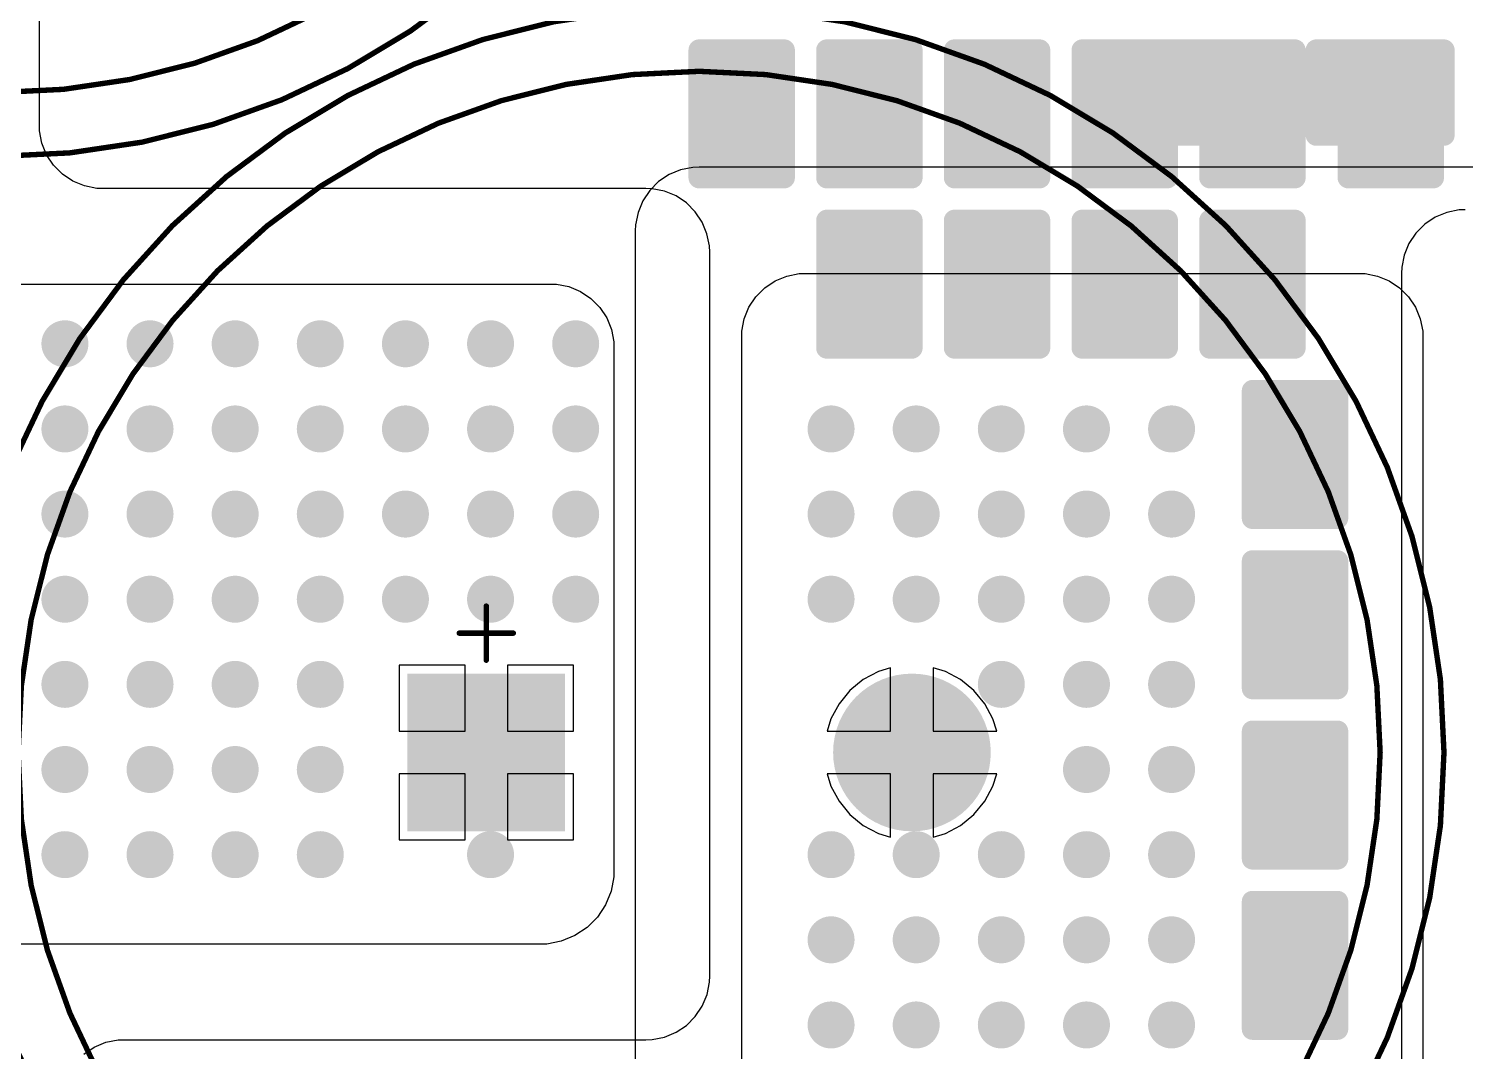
# Model space of a CAD drawing. Header units: millimetres. Extents: x 25 to 183, y 185 to 406.
# Drawn here: x 47.15 to 80.9, y 331.38 to 355.4 of the extents above; entities that cross this region are included whole.
import ezdxf

# ---------------------------------------------------------------- set-up
doc = ezdxf.new("R2010")
doc.units = ezdxf.units.MM
for name, color, linetype in [('BottomLayer', 5, 'Continuous'), ('BottomSolder', 6, 'Continuous'), ('Mechanical13', 56, 'Continuous'), ('MultiLayer', 9, 'Continuous'), ('PadHoleLayer', 156, 'Continuous'), ('TopLayer', 1, 'Continuous'), ('TopOverlay', 2, 'Continuous'), ('TopSolder', 216, 'Continuous'), ('ViaHoleLayer', 16, 'Continuous')]:
    doc.layers.add(name, color=color, linetype=linetype)

# ---------------------------------------------------------------- blocks, each defined once
blk = doc.blocks.new('EL_D35_H45_LS10_1874')
at = {"layer": 'Mechanical13', "const_width": 0.127}
for points in [[(22.5, 0, 1), (-12.5, 0, 1)], [(22.5, 0, 1), (-12.5, 0, 1)], [(21, 0, 1), (-11, 0, 1)]]:
    blk.add_lwpolyline(points, format="xyb", close=True, dxfattribs=at)
at = {"layer": 'TopOverlay', "const_width": 0.127}
blk.add_lwpolyline([(22.5, 0, 1), (-12.5, 0, 1)], format="xyb", close=True, dxfattribs=at)
blk = doc.blocks.new('EL_D35_H45_LS10_1953')
at = {"layer": 'BottomLayer', "const_width": 1.75}
blk.add_lwpolyline([(9.125, 0, 1), (10.875, 0, 1)], format="xyb", close=True, dxfattribs=at)
at = {"layer": 'BottomLayer'}
blk.add_solid([(-1.75, -1.75), (1.75, -1.75), (-1.75, 1.75), (1.75, 1.75)], dxfattribs=at)
at = {"layer": 'BottomSolder', "const_width": 1.852}
blk.add_lwpolyline([(9.074, 0, 1), (10.926, 0, 1)], format="xyb", close=True, dxfattribs=at)
at = {"layer": 'BottomSolder'}
blk.add_solid([(-1.852, -1.852), (1.852, -1.852), (-1.852, 1.852), (1.852, 1.852)], dxfattribs=at)
at = {"layer": 'Mechanical13'}
for points, const_width in [([(22.5, 0, 1), (-12.5, 0, 1)], 0.127), ([(22.5, 0, 1), (-12.5, 0, 1)], 0.127), ([(21, 0, 1), (-11, 0, 1)], 0.127), ([(20.968, 0, 1), (21.032, 0, 1)], 0.0635), ([(22.468, 0, 1), (22.532, 0, 1)], 0.0635), ([(22.468, 0, 1), (22.532, 0, 1)], 0.0635)]:
    blk.add_lwpolyline(points, format="xyb", close=True, dxfattribs=dict(at, const_width=const_width))
at = {"layer": 'MultiLayer', "const_width": 1.75}
blk.add_lwpolyline([(9.125, 0, 1), (10.875, 0, 1)], format="xyb", close=True, dxfattribs=at)
at = {"layer": 'MultiLayer'}
blk.add_solid([(-1.75, -1.75), (1.75, -1.75), (-1.75, 1.75), (1.75, 1.75)], dxfattribs=at)
at = {"layer": 'PadHoleLayer', "const_width": 1.1}
for points in [[(-0.55, 0, 1), (0.55, 0, 1)], [(9.45, 0, 1), (10.55, 0, 1)]]:
    blk.add_lwpolyline(points, format="xyb", close=True, dxfattribs=at)
at = {"layer": 'TopLayer', "const_width": 1.75}
blk.add_lwpolyline([(9.125, 0, 1), (10.875, 0, 1)], format="xyb", close=True, dxfattribs=at)
at = {"layer": 'TopLayer'}
blk.add_solid([(-1.75, -1.75), (1.75, -1.75), (-1.75, 1.75), (1.75, 1.75)], dxfattribs=at)
at = {"layer": 'TopOverlay'}
for points, const_width in [([(22.5, 0, 1), (-12.5, 0, 1)], 0.127), ([(-0.032, 3.438, 1), (0.032, 3.438, 1)], 0.0635), ([(-0.667, 2.803, 1), (-0.603, 2.803, 1)], 0.0635), ([(0.603, 2.803, 1), (0.667, 2.803, 1)], 0.0635), ([(-0.032, 2.168, 1), (0.032, 2.168, 1)], 0.0635), ([(22.468, 0, 1), (22.532, 0, 1)], 0.0635)]:
    blk.add_lwpolyline(points, format="xyb", close=True, dxfattribs=dict(at, const_width=const_width))
at = {"layer": 'TopOverlay', "const_width": 0.127}
for points in [[(0, 2.168), (0, 3.438)], [(-0.635, 2.803), (0.635, 2.803)]]:
    blk.add_lwpolyline(points, dxfattribs=at)
at = {"layer": 'TopSolder', "const_width": 1.852}
blk.add_lwpolyline([(9.074, 0, 1), (10.926, 0, 1)], format="xyb", close=True, dxfattribs=at)
at = {"layer": 'TopSolder'}
blk.add_solid([(-1.852, -1.852), (1.852, -1.852), (-1.852, 1.852), (1.852, 1.852)], dxfattribs=at)

msp = doc.modelspace()

# ---------------------------------------------------------------- linework, layer by layer
at = {"layer": 'BottomLayer'}
for p, q in [((47.4, 354.4), (47.4, 381.9)), ((47.4, 353.15), (47.4, 354.4)), ((47.4, 353.002), (47.4, 353.15)), ((47.458, 352.712), (47.4, 353.002)), ((47.571, 352.439), (47.458, 352.712)), ((47.735, 352.194), (47.571, 352.439)), ((47.944, 351.985), (47.735, 352.194)), ((48.189, 351.821), (47.944, 351.985)), ((48.462, 351.708), (48.189, 351.821)), ((48.752, 351.65), (48.462, 351.708)), ((48.9, 351.65), (48.752, 351.65)), ((61.65, 351.65), (48.9, 351.65)), ((48.9, 351.65), (48.9, 351.65)), ((61.797, 351.643), (61.65, 351.65)), ((62.085, 351.585), (61.797, 351.643)), ((62.357, 351.473), (62.085, 351.585)), ((62.602, 351.309), (62.357, 351.473)), ((62.809, 351.102), (62.602, 351.309)), ((62.973, 350.857), (62.809, 351.102)), ((80.465, 351.085), (80.193, 350.973)), ((80.753, 351.143), (80.465, 351.085)), ((80.9, 351.15), (80.753, 351.143)), ((63.085, 350.585), (62.973, 350.857)), ((79.948, 350.81), (79.74, 350.602)), ((80.193, 350.973), (79.948, 350.81)), ((63.143, 350.297), (63.085, 350.585)), ((79.577, 350.357), (79.465, 350.085)), ((79.74, 350.602), (79.577, 350.357)), ((63.15, 350.15), (63.143, 350.297)), ((63.15, 348.65), (63.15, 350.15)), ((63.15, 350.15), (63.15, 350.15)), ((63.15, 350.15), (63.15, 350.15)), ((79.465, 350.085), (79.407, 349.797)), ((79.407, 349.797), (79.4, 349.65)), ((45.4, 349.4), (59.4, 349.4)), ((59.4, 349.4), (59.4, 349.4)), ((59.4, 349.4), (59.4, 349.4)), ((59.4, 349.4), (59.548, 349.4)), ((59.548, 349.4), (59.838, 349.342)), ((59.838, 349.342), (60.111, 349.229)), ((79.4, 349.65), (79.4, 316.4)), ((60.111, 349.229), (60.356, 349.065)), ((60.356, 349.065), (60.565, 348.856)), ((60.565, 348.856), (60.729, 348.611)), ((63.15, 333.15), (63.15, 348.65)), ((60.729, 348.611), (60.842, 348.338)), ((60.842, 348.338), (60.9, 348.048)), ((60.9, 348.048), (60.9, 347.9)), ((60.9, 347.9), (60.9, 335.65)), ((60.9, 335.478), (60.833, 335.14)), ((60.9, 335.65), (60.9, 335.65)), ((60.9, 335.65), (60.9, 335.478)), ((60.833, 335.14), (60.701, 334.821)), ((60.701, 334.821), (60.509, 334.534)), ((60.509, 334.534), (60.266, 334.291)), ((60.266, 334.291), (59.979, 334.099)), ((59.15, 333.9), (45.4, 333.9)), ((59.322, 333.9), (59.15, 333.9)), ((59.66, 333.967), (59.322, 333.9)), ((59.979, 334.099), (59.66, 333.967)), ((63.143, 333.003), (63.15, 333.15)), ((63.086, 332.714), (63.143, 333.003)), ((62.81, 332.198), (62.973, 332.443)), ((62.973, 332.443), (63.086, 332.714)), ((62.602, 331.99), (62.81, 332.198)), ((62.085, 331.714), (62.357, 331.827)), ((62.357, 331.827), (62.602, 331.99)), ((48.444, 331.315), (48.689, 331.479)), ((48.689, 331.479), (48.962, 331.592)), ((48.962, 331.592), (49.252, 331.65)), ((49.252, 331.65), (49.4, 331.65)), ((49.4, 331.65), (61.524, 331.65)), ((61.524, 331.65), (61.525, 331.65)), ((61.525, 331.65), (61.65, 331.65)), ((61.65, 331.65), (61.797, 331.657)), ((61.65, 331.65), (61.65, 331.65)), ((61.797, 331.657), (62.085, 331.714))]:
    msp.add_line(p, q, dxfattribs=at)
at = {"layer": 'BottomLayer', "const_width": 0.45}
for points in [[(47.775, 348, 1), (48.225, 348, 1)], [(49.775, 348, 1), (50.225, 348, 1)], [(51.775, 348, 1), (52.225, 348, 1)], [(53.775, 348, 1), (54.225, 348, 1)], [(55.775, 348, 1), (56.225, 348, 1)], [(57.775, 348, 1), (58.225, 348, 1)], [(59.775, 348, 1), (60.225, 348, 1)], [(47.775, 346, 1), (48.225, 346, 1)], [(49.775, 346, 1), (50.225, 346, 1)], [(51.775, 346, 1), (52.225, 346, 1)], [(53.775, 346, 1), (54.225, 346, 1)], [(55.775, 346, 1), (56.225, 346, 1)], [(57.775, 346, 1), (58.225, 346, 1)], [(59.775, 346, 1), (60.225, 346, 1)], [(65.775, 346, 1), (66.225, 346, 1)], [(67.775, 346, 1), (68.225, 346, 1)], [(69.775, 346, 1), (70.225, 346, 1)], [(71.775, 346, 1), (72.225, 346, 1)], [(73.775, 346, 1), (74.225, 346, 1)], [(47.775, 344, 1), (48.225, 344, 1)], [(49.775, 344, 1), (50.225, 344, 1)], [(51.775, 344, 1), (52.225, 344, 1)], [(53.775, 344, 1), (54.225, 344, 1)], [(55.775, 344, 1), (56.225, 344, 1)], [(57.775, 344, 1), (58.225, 344, 1)], [(59.775, 344, 1), (60.225, 344, 1)], [(65.775, 344, 1), (66.225, 344, 1)], [(67.775, 344, 1), (68.225, 344, 1)], [(69.775, 344, 1), (70.225, 344, 1)], [(71.775, 344, 1), (72.225, 344, 1)], [(73.775, 344, 1), (74.225, 344, 1)], [(47.775, 342, 1), (48.225, 342, 1)], [(49.775, 342, 1), (50.225, 342, 1)], [(51.775, 342, 1), (52.225, 342, 1)], [(53.775, 342, 1), (54.225, 342, 1)], [(55.775, 342, 1), (56.225, 342, 1)], [(57.775, 342, 1), (58.225, 342, 1)], [(59.775, 342, 1), (60.225, 342, 1)], [(65.775, 342, 1), (66.225, 342, 1)], [(67.775, 342, 1), (68.225, 342, 1)], [(69.775, 342, 1), (70.225, 342, 1)], [(71.775, 342, 1), (72.225, 342, 1)], [(73.775, 342, 1), (74.225, 342, 1)], [(47.775, 340, 1), (48.225, 340, 1)], [(49.775, 340, 1), (50.225, 340, 1)], [(51.775, 340, 1), (52.225, 340, 1)], [(53.775, 340, 1), (54.225, 340, 1)], [(69.775, 340, 1), (70.225, 340, 1)], [(71.775, 340, 1), (72.225, 340, 1)], [(73.775, 340, 1), (74.225, 340, 1)], [(47.775, 338, 1), (48.225, 338, 1)], [(49.775, 338, 1), (50.225, 338, 1)], [(51.775, 338, 1), (52.225, 338, 1)], [(53.775, 338, 1), (54.225, 338, 1)], [(71.775, 338, 1), (72.225, 338, 1)], [(73.775, 338, 1), (74.225, 338, 1)], [(47.775, 336, 1), (48.225, 336, 1)], [(49.775, 336, 1), (50.225, 336, 1)], [(51.775, 336, 1), (52.225, 336, 1)], [(53.775, 336, 1), (54.225, 336, 1)], [(57.775, 336, 1), (58.225, 336, 1)], [(65.775, 336, 1), (66.225, 336, 1)], [(67.775, 336, 1), (68.225, 336, 1)], [(69.775, 336, 1), (70.225, 336, 1)], [(71.775, 336, 1), (72.225, 336, 1)], [(73.775, 336, 1), (74.225, 336, 1)], [(65.775, 334, 1), (66.225, 334, 1)], [(67.775, 334, 1), (68.225, 334, 1)], [(69.775, 334, 1), (70.225, 334, 1)], [(71.775, 334, 1), (72.225, 334, 1)], [(73.775, 334, 1), (74.225, 334, 1)], [(65.775, 332, 1), (66.225, 332, 1)], [(67.775, 332, 1), (68.225, 332, 1)], [(69.775, 332, 1), (70.225, 332, 1)], [(71.775, 332, 1), (72.225, 332, 1)], [(73.775, 332, 1), (74.225, 332, 1)]]:
    msp.add_lwpolyline(points, format="xyb", close=True, dxfattribs=at)
at = {"layer": 'BottomSolder'}
for points, const_width in [([(62.775, 354.9, 1), (63.025, 354.9, 1)], 0.25), ([(64.775, 354.9, 1), (65.025, 354.9, 1)], 0.25), ([(65.775, 354.9, 1), (66.025, 354.9, 1)], 0.25), ([(67.775, 354.9, 1), (68.025, 354.9, 1)], 0.25), ([(68.775, 354.9, 1), (69.025, 354.9, 1)], 0.25), ([(70.775, 354.9, 1), (71.025, 354.9, 1)], 0.25), ([(71.775, 354.9, 1), (72.025, 354.9, 1)], 0.25), ([(73.775, 354.9, 1), (74.025, 354.9, 1)], 0.25), ([(74.775, 354.9, 1), (75.025, 354.9, 1)], 0.25), ([(76.775, 354.9, 1), (77.025, 354.9, 1)], 0.25), ([(78.025, 354.9, 1), (78.275, 354.9, 1)], 0.25), ([(80.025, 354.9, 1), (80.275, 354.9, 1)], 0.25), ([(62.775, 351.9, 1), (63.025, 351.9, 1)], 0.25), ([(64.775, 351.9, 1), (65.025, 351.9, 1)], 0.25), ([(65.775, 351.9, 1), (66.025, 351.9, 1)], 0.25), ([(67.775, 351.9, 1), (68.025, 351.9, 1)], 0.25), ([(68.775, 351.9, 1), (69.025, 351.9, 1)], 0.25), ([(70.775, 351.9, 1), (71.025, 351.9, 1)], 0.25), ([(71.775, 351.9, 1), (72.025, 351.9, 1)], 0.25), ([(73.775, 351.9, 1), (74.025, 351.9, 1)], 0.25), ([(74.775, 351.9, 1), (75.025, 351.9, 1)], 0.25), ([(76.775, 351.9, 1), (77.025, 351.9, 1)], 0.25), ([(78.025, 351.9, 1), (78.275, 351.9, 1)], 0.25), ([(80.025, 351.9, 1), (80.275, 351.9, 1)], 0.25), ([(65.775, 350.9, 1), (66.025, 350.9, 1)], 0.25), ([(67.775, 350.9, 1), (68.025, 350.9, 1)], 0.25), ([(68.775, 350.9, 1), (69.025, 350.9, 1)], 0.25), ([(70.775, 350.9, 1), (71.025, 350.9, 1)], 0.25), ([(71.775, 350.9, 1), (72.025, 350.9, 1)], 0.25), ([(73.775, 350.9, 1), (74.025, 350.9, 1)], 0.25), ([(74.775, 350.9, 1), (75.025, 350.9, 1)], 0.25), ([(76.775, 350.9, 1), (77.025, 350.9, 1)], 0.25), ([(47.724, 348, 1), (48.276, 348, 1)], 0.552), ([(49.724, 348, 1), (50.276, 348, 1)], 0.552), ([(51.724, 348, 1), (52.276, 348, 1)], 0.552), ([(53.724, 348, 1), (54.276, 348, 1)], 0.552), ([(55.724, 348, 1), (56.276, 348, 1)], 0.552), ([(57.724, 348, 1), (58.276, 348, 1)], 0.552), ([(59.724, 348, 1), (60.276, 348, 1)], 0.552), ([(65.775, 347.9, 1), (66.025, 347.9, 1)], 0.25), ([(67.775, 347.9, 1), (68.025, 347.9, 1)], 0.25), ([(68.775, 347.9, 1), (69.025, 347.9, 1)], 0.25), ([(70.775, 347.9, 1), (71.025, 347.9, 1)], 0.25), ([(71.775, 347.9, 1), (72.025, 347.9, 1)], 0.25), ([(73.775, 347.9, 1), (74.025, 347.9, 1)], 0.25), ([(74.775, 347.9, 1), (75.025, 347.9, 1)], 0.25), ([(76.775, 347.9, 1), (77.025, 347.9, 1)], 0.25), ([(75.775, 346.9, 1), (76.025, 346.9, 1)], 0.25), ([(77.775, 346.9, 1), (78.025, 346.9, 1)], 0.25), ([(47.724, 346, 1), (48.276, 346, 1)], 0.552), ([(49.724, 346, 1), (50.276, 346, 1)], 0.552), ([(51.724, 346, 1), (52.276, 346, 1)], 0.552), ([(53.724, 346, 1), (54.276, 346, 1)], 0.552), ([(55.724, 346, 1), (56.276, 346, 1)], 0.552), ([(57.724, 346, 1), (58.276, 346, 1)], 0.552), ([(59.724, 346, 1), (60.276, 346, 1)], 0.552), ([(65.724, 346, 1), (66.276, 346, 1)], 0.552), ([(67.724, 346, 1), (68.276, 346, 1)], 0.552), ([(69.724, 346, 1), (70.276, 346, 1)], 0.552), ([(71.724, 346, 1), (72.276, 346, 1)], 0.552), ([(73.724, 346, 1), (74.276, 346, 1)], 0.552), ([(47.724, 344, 1), (48.276, 344, 1)], 0.552), ([(49.724, 344, 1), (50.276, 344, 1)], 0.552), ([(51.724, 344, 1), (52.276, 344, 1)], 0.552), ([(53.724, 344, 1), (54.276, 344, 1)], 0.552), ([(55.724, 344, 1), (56.276, 344, 1)], 0.552), ([(57.724, 344, 1), (58.276, 344, 1)], 0.552), ([(59.724, 344, 1), (60.276, 344, 1)], 0.552), ([(65.724, 344, 1), (66.276, 344, 1)], 0.552), ([(67.724, 344, 1), (68.276, 344, 1)], 0.552), ([(69.724, 344, 1), (70.276, 344, 1)], 0.552), ([(71.724, 344, 1), (72.276, 344, 1)], 0.552), ([(73.724, 344, 1), (74.276, 344, 1)], 0.552), ([(75.775, 343.9, 1), (76.025, 343.9, 1)], 0.25), ([(77.775, 343.9, 1), (78.025, 343.9, 1)], 0.25), ([(75.775, 342.9, 1), (76.025, 342.9, 1)], 0.25), ([(77.775, 342.9, 1), (78.025, 342.9, 1)], 0.25), ([(47.724, 342, 1), (48.276, 342, 1)], 0.552), ([(49.724, 342, 1), (50.276, 342, 1)], 0.552), ([(51.724, 342, 1), (52.276, 342, 1)], 0.552), ([(53.724, 342, 1), (54.276, 342, 1)], 0.552), ([(55.724, 342, 1), (56.276, 342, 1)], 0.552), ([(57.724, 342, 1), (58.276, 342, 1)], 0.552), ([(59.724, 342, 1), (60.276, 342, 1)], 0.552), ([(65.724, 342, 1), (66.276, 342, 1)], 0.552), ([(67.724, 342, 1), (68.276, 342, 1)], 0.552), ([(69.724, 342, 1), (70.276, 342, 1)], 0.552), ([(71.724, 342, 1), (72.276, 342, 1)], 0.552), ([(73.724, 342, 1), (74.276, 342, 1)], 0.552), ([(47.724, 340, 1), (48.276, 340, 1)], 0.552), ([(49.724, 340, 1), (50.276, 340, 1)], 0.552), ([(51.724, 340, 1), (52.276, 340, 1)], 0.552), ([(53.724, 340, 1), (54.276, 340, 1)], 0.552), ([(69.724, 340, 1), (70.276, 340, 1)], 0.552), ([(71.724, 340, 1), (72.276, 340, 1)], 0.552), ([(73.724, 340, 1), (74.276, 340, 1)], 0.552), ([(75.775, 339.9, 1), (76.025, 339.9, 1)], 0.25), ([(77.775, 339.9, 1), (78.025, 339.9, 1)], 0.25), ([(75.775, 338.9, 1), (76.025, 338.9, 1)], 0.25), ([(77.775, 338.9, 1), (78.025, 338.9, 1)], 0.25), ([(47.724, 338, 1), (48.276, 338, 1)], 0.552), ([(49.724, 338, 1), (50.276, 338, 1)], 0.552), ([(51.724, 338, 1), (52.276, 338, 1)], 0.552), ([(53.724, 338, 1), (54.276, 338, 1)], 0.552), ([(71.724, 338, 1), (72.276, 338, 1)], 0.552), ([(73.724, 338, 1), (74.276, 338, 1)], 0.552), ([(47.724, 336, 1), (48.276, 336, 1)], 0.552), ([(49.724, 336, 1), (50.276, 336, 1)], 0.552), ([(51.724, 336, 1), (52.276, 336, 1)], 0.552), ([(53.724, 336, 1), (54.276, 336, 1)], 0.552), ([(57.724, 336, 1), (58.276, 336, 1)], 0.552), ([(65.724, 336, 1), (66.276, 336, 1)], 0.552), ([(67.724, 336, 1), (68.276, 336, 1)], 0.552), ([(69.724, 336, 1), (70.276, 336, 1)], 0.552), ([(71.724, 336, 1), (72.276, 336, 1)], 0.552), ([(73.724, 336, 1), (74.276, 336, 1)], 0.552), ([(75.775, 335.9, 1), (76.025, 335.9, 1)], 0.25), ([(77.775, 335.9, 1), (78.025, 335.9, 1)], 0.25), ([(75.775, 334.9, 1), (76.025, 334.9, 1)], 0.25), ([(77.775, 334.9, 1), (78.025, 334.9, 1)], 0.25), ([(65.724, 334, 1), (66.276, 334, 1)], 0.552), ([(67.724, 334, 1), (68.276, 334, 1)], 0.552), ([(69.724, 334, 1), (70.276, 334, 1)], 0.552), ([(71.724, 334, 1), (72.276, 334, 1)], 0.552), ([(73.724, 334, 1), (74.276, 334, 1)], 0.552), ([(65.724, 332, 1), (66.276, 332, 1)], 0.552), ([(67.724, 332, 1), (68.276, 332, 1)], 0.552), ([(69.724, 332, 1), (70.276, 332, 1)], 0.552), ([(71.724, 332, 1), (72.276, 332, 1)], 0.552), ([(73.724, 332, 1), (74.276, 332, 1)], 0.552), ([(75.775, 331.9, 1), (76.025, 331.9, 1)], 0.25), ([(77.775, 331.9, 1), (78.025, 331.9, 1)], 0.25)]:
    msp.add_lwpolyline(points, format="xyb", close=True, dxfattribs=dict(at, const_width=const_width))
for points in [[(64.9, 351.65), (64.9, 355.15), (62.9, 351.65), (62.9, 355.15)], [(67.9, 351.65), (67.9, 355.15), (65.9, 351.65), (65.9, 355.15)], [(70.9, 351.65), (70.9, 355.15), (68.9, 351.65), (68.9, 355.15)], [(73.9, 351.65), (73.9, 355.15), (71.9, 351.65), (71.9, 355.15)], [(76.9, 351.65), (76.9, 355.15), (74.9, 351.65), (74.9, 355.15)], [(80.15, 351.65), (80.15, 355.15), (78.15, 351.65), (78.15, 355.15)], [(65.15, 351.9), (65.15, 354.9), (62.65, 351.9), (62.65, 354.9)], [(68.15, 351.9), (68.15, 354.9), (65.65, 351.9), (65.65, 354.9)], [(71.15, 351.9), (71.15, 354.9), (68.65, 351.9), (68.65, 354.9)], [(74.15, 351.9), (74.15, 354.9), (71.65, 351.9), (71.65, 354.9)], [(77.15, 351.9), (77.15, 354.9), (74.65, 351.9), (74.65, 354.9)], [(80.4, 351.9), (80.4, 354.9), (77.9, 351.9), (77.9, 354.9)], [(67.9, 347.65), (67.9, 351.15), (65.9, 347.65), (65.9, 351.15)], [(70.9, 347.65), (70.9, 351.15), (68.9, 347.65), (68.9, 351.15)], [(73.9, 347.65), (73.9, 351.15), (71.9, 347.65), (71.9, 351.15)], [(76.9, 347.65), (76.9, 351.15), (74.9, 347.65), (74.9, 351.15)], [(68.15, 347.9), (68.15, 350.9), (65.65, 347.9), (65.65, 350.9)], [(71.15, 347.9), (71.15, 350.9), (68.65, 347.9), (68.65, 350.9)], [(74.15, 347.9), (74.15, 350.9), (71.65, 347.9), (71.65, 350.9)], [(77.15, 347.9), (77.15, 350.9), (74.65, 347.9), (74.65, 350.9)], [(77.9, 343.65), (77.9, 347.15), (75.9, 343.65), (75.9, 347.15)], [(78.15, 343.9), (78.15, 346.9), (75.65, 343.9), (75.65, 346.9)], [(77.9, 339.65), (77.9, 343.15), (75.9, 339.65), (75.9, 343.15)], [(78.15, 339.9), (78.15, 342.9), (75.65, 339.9), (75.65, 342.9)], [(78.15, 335.9), (78.15, 338.9), (75.65, 335.9), (75.65, 338.9)], [(77.9, 335.65), (77.9, 339.15), (75.9, 335.65), (75.9, 339.15)], [(77.9, 331.65), (77.9, 335.15), (75.9, 331.65), (75.9, 335.15)], [(78.15, 331.9), (78.15, 334.9), (75.65, 331.9), (75.65, 334.9)]]:
    msp.add_solid(points, dxfattribs=at)
at = {"layer": 'MultiLayer', "const_width": 0.45}
for points in [[(47.775, 348, 1), (48.225, 348, 1)], [(49.775, 348, 1), (50.225, 348, 1)], [(51.775, 348, 1), (52.225, 348, 1)], [(53.775, 348, 1), (54.225, 348, 1)], [(55.775, 348, 1), (56.225, 348, 1)], [(57.775, 348, 1), (58.225, 348, 1)], [(59.775, 348, 1), (60.225, 348, 1)], [(47.775, 346, 1), (48.225, 346, 1)], [(49.775, 346, 1), (50.225, 346, 1)], [(51.775, 346, 1), (52.225, 346, 1)], [(53.775, 346, 1), (54.225, 346, 1)], [(55.775, 346, 1), (56.225, 346, 1)], [(57.775, 346, 1), (58.225, 346, 1)], [(59.775, 346, 1), (60.225, 346, 1)], [(65.775, 346, 1), (66.225, 346, 1)], [(67.775, 346, 1), (68.225, 346, 1)], [(69.775, 346, 1), (70.225, 346, 1)], [(71.775, 346, 1), (72.225, 346, 1)], [(73.775, 346, 1), (74.225, 346, 1)], [(47.775, 344, 1), (48.225, 344, 1)], [(49.775, 344, 1), (50.225, 344, 1)], [(51.775, 344, 1), (52.225, 344, 1)], [(53.775, 344, 1), (54.225, 344, 1)], [(55.775, 344, 1), (56.225, 344, 1)], [(57.775, 344, 1), (58.225, 344, 1)], [(59.775, 344, 1), (60.225, 344, 1)], [(65.775, 344, 1), (66.225, 344, 1)], [(67.775, 344, 1), (68.225, 344, 1)], [(69.775, 344, 1), (70.225, 344, 1)], [(71.775, 344, 1), (72.225, 344, 1)], [(73.775, 344, 1), (74.225, 344, 1)], [(47.775, 342, 1), (48.225, 342, 1)], [(49.775, 342, 1), (50.225, 342, 1)], [(51.775, 342, 1), (52.225, 342, 1)], [(53.775, 342, 1), (54.225, 342, 1)], [(55.775, 342, 1), (56.225, 342, 1)], [(57.775, 342, 1), (58.225, 342, 1)], [(59.775, 342, 1), (60.225, 342, 1)], [(65.775, 342, 1), (66.225, 342, 1)], [(67.775, 342, 1), (68.225, 342, 1)], [(69.775, 342, 1), (70.225, 342, 1)], [(71.775, 342, 1), (72.225, 342, 1)], [(73.775, 342, 1), (74.225, 342, 1)], [(47.775, 340, 1), (48.225, 340, 1)], [(49.775, 340, 1), (50.225, 340, 1)], [(51.775, 340, 1), (52.225, 340, 1)], [(53.775, 340, 1), (54.225, 340, 1)], [(69.775, 340, 1), (70.225, 340, 1)], [(71.775, 340, 1), (72.225, 340, 1)], [(73.775, 340, 1), (74.225, 340, 1)], [(47.775, 338, 1), (48.225, 338, 1)], [(49.775, 338, 1), (50.225, 338, 1)], [(51.775, 338, 1), (52.225, 338, 1)], [(53.775, 338, 1), (54.225, 338, 1)], [(71.775, 338, 1), (72.225, 338, 1)], [(73.775, 338, 1), (74.225, 338, 1)], [(47.775, 336, 1), (48.225, 336, 1)], [(49.775, 336, 1), (50.225, 336, 1)], [(51.775, 336, 1), (52.225, 336, 1)], [(53.775, 336, 1), (54.225, 336, 1)], [(57.775, 336, 1), (58.225, 336, 1)], [(65.775, 336, 1), (66.225, 336, 1)], [(67.775, 336, 1), (68.225, 336, 1)], [(69.775, 336, 1), (70.225, 336, 1)], [(71.775, 336, 1), (72.225, 336, 1)], [(73.775, 336, 1), (74.225, 336, 1)], [(65.775, 334, 1), (66.225, 334, 1)], [(67.775, 334, 1), (68.225, 334, 1)], [(69.775, 334, 1), (70.225, 334, 1)], [(71.775, 334, 1), (72.225, 334, 1)], [(73.775, 334, 1), (74.225, 334, 1)], [(65.775, 332, 1), (66.225, 332, 1)], [(67.775, 332, 1), (68.225, 332, 1)], [(69.775, 332, 1), (70.225, 332, 1)], [(71.775, 332, 1), (72.225, 332, 1)], [(73.775, 332, 1), (74.225, 332, 1)]]:
    msp.add_lwpolyline(points, format="xyb", close=True, dxfattribs=at)
at = {"layer": 'TopLayer'}
for p, q in [((62.465, 352.085), (62.193, 351.973)), ((62.753, 352.143), (62.465, 352.085)), ((62.9, 352.15), (62.753, 352.143)), ((141.65, 352.15), (62.9, 352.15)), ((62.9, 352.15), (62.9, 352.15)), ((61.948, 351.81), (61.74, 351.602)), ((62.193, 351.973), (61.948, 351.81)), ((61.577, 351.357), (61.465, 351.085)), ((61.74, 351.602), (61.577, 351.357)), ((61.465, 351.085), (61.407, 350.797)), ((61.407, 350.797), (61.4, 350.65)), ((61.4, 350.65), (61.4, 330.9)), ((64.235, 349.106), (64.444, 349.315)), ((64.444, 349.315), (64.689, 349.479)), ((64.689, 349.479), (64.962, 349.592)), ((64.962, 349.592), (65.252, 349.65)), ((65.252, 349.65), (65.4, 349.65)), ((65.4, 349.65), (65.4, 349.65)), ((65.4, 349.65), (78.4, 349.65)), ((78.4, 349.65), (78.548, 349.65)), ((78.548, 349.65), (78.838, 349.592)), ((78.838, 349.592), (79.111, 349.479)), ((79.111, 349.479), (79.356, 349.315)), ((79.356, 349.315), (79.565, 349.106)), ((64.071, 348.861), (64.235, 349.106)), ((79.565, 349.106), (79.729, 348.861)), ((63.958, 348.588), (64.071, 348.861)), ((79.729, 348.861), (79.842, 348.588)), ((63.9, 348.298), (63.958, 348.588)), ((79.842, 348.588), (79.9, 348.298)), ((63.9, 348.15), (63.9, 348.298)), ((63.9, 331.15), (63.9, 348.15)), ((79.9, 348.298), (79.9, 348.15)), ((79.9, 348.15), (79.9, 348.15)), ((79.9, 348.15), (79.9, 331.15)), ((57.4, 340.45), (55.85, 340.45)), ((55.85, 340.45), (55.85, 338.9)), ((57.4, 338.9), (57.4, 340.45)), ((59.95, 340.45), (58.4, 340.45)), ((58.4, 340.45), (58.4, 338.9)), ((59.95, 338.9), (59.95, 340.45)), ((67.112, 340.303), (66.756, 340.113)), ((67.4, 340.391), (67.112, 340.303)), ((67.4, 338.9), (67.4, 340.391)), ((68.688, 340.303), (68.4, 340.391)), ((68.4, 340.391), (68.4, 338.9)), ((69.044, 340.113), (68.688, 340.303)), ((66.756, 340.113), (66.443, 339.857)), ((69.357, 339.857), (69.044, 340.113)), ((66.187, 339.544), (65.997, 339.188)), ((66.443, 339.857), (66.187, 339.544)), ((69.613, 339.544), (69.357, 339.857)), ((69.803, 339.188), (69.613, 339.544)), ((65.997, 339.188), (65.909, 338.9)), ((69.891, 338.9), (69.803, 339.188)), ((55.85, 338.9), (57.4, 338.9)), ((58.4, 338.9), (59.95, 338.9)), ((65.909, 338.9), (67.4, 338.9)), ((68.4, 338.9), (69.891, 338.9)), ((57.4, 337.9), (55.85, 337.9)), ((55.85, 337.9), (55.85, 336.35)), ((57.4, 336.35), (57.4, 337.9)), ((59.95, 337.9), (58.4, 337.9)), ((58.4, 337.9), (58.4, 336.35)), ((59.95, 336.35), (59.95, 337.9)), ((67.4, 337.9), (65.909, 337.9)), ((65.909, 337.9), (65.997, 337.612)), ((67.4, 336.409), (67.4, 337.9)), ((69.891, 337.9), (68.4, 337.9)), ((68.4, 337.9), (68.4, 336.409)), ((69.803, 337.612), (69.891, 337.9)), ((65.997, 337.612), (66.187, 337.256)), ((69.613, 337.256), (69.803, 337.612)), ((66.187, 337.256), (66.443, 336.943)), ((69.357, 336.943), (69.613, 337.256)), ((66.443, 336.943), (66.756, 336.687)), ((69.044, 336.687), (69.357, 336.943)), ((66.756, 336.687), (67.112, 336.497)), ((67.112, 336.497), (67.4, 336.409)), ((68.4, 336.409), (68.688, 336.497)), ((68.688, 336.497), (69.044, 336.687)), ((55.85, 336.35), (57.4, 336.35)), ((58.4, 336.35), (59.95, 336.35))]:
    msp.add_line(p, q, dxfattribs=at)
at = {"layer": 'TopLayer', "const_width": 0.45}
for points in [[(47.775, 348, 1), (48.225, 348, 1)], [(49.775, 348, 1), (50.225, 348, 1)], [(51.775, 348, 1), (52.225, 348, 1)], [(53.775, 348, 1), (54.225, 348, 1)], [(55.775, 348, 1), (56.225, 348, 1)], [(57.775, 348, 1), (58.225, 348, 1)], [(59.775, 348, 1), (60.225, 348, 1)], [(47.775, 346, 1), (48.225, 346, 1)], [(49.775, 346, 1), (50.225, 346, 1)], [(51.775, 346, 1), (52.225, 346, 1)], [(53.775, 346, 1), (54.225, 346, 1)], [(55.775, 346, 1), (56.225, 346, 1)], [(57.775, 346, 1), (58.225, 346, 1)], [(59.775, 346, 1), (60.225, 346, 1)], [(65.775, 346, 1), (66.225, 346, 1)], [(67.775, 346, 1), (68.225, 346, 1)], [(69.775, 346, 1), (70.225, 346, 1)], [(71.775, 346, 1), (72.225, 346, 1)], [(73.775, 346, 1), (74.225, 346, 1)], [(47.775, 344, 1), (48.225, 344, 1)], [(49.775, 344, 1), (50.225, 344, 1)], [(51.775, 344, 1), (52.225, 344, 1)], [(53.775, 344, 1), (54.225, 344, 1)], [(55.775, 344, 1), (56.225, 344, 1)], [(57.775, 344, 1), (58.225, 344, 1)], [(59.775, 344, 1), (60.225, 344, 1)], [(65.775, 344, 1), (66.225, 344, 1)], [(67.775, 344, 1), (68.225, 344, 1)], [(69.775, 344, 1), (70.225, 344, 1)], [(71.775, 344, 1), (72.225, 344, 1)], [(73.775, 344, 1), (74.225, 344, 1)], [(47.775, 342, 1), (48.225, 342, 1)], [(49.775, 342, 1), (50.225, 342, 1)], [(51.775, 342, 1), (52.225, 342, 1)], [(53.775, 342, 1), (54.225, 342, 1)], [(55.775, 342, 1), (56.225, 342, 1)], [(57.775, 342, 1), (58.225, 342, 1)], [(59.775, 342, 1), (60.225, 342, 1)], [(65.775, 342, 1), (66.225, 342, 1)], [(67.775, 342, 1), (68.225, 342, 1)], [(69.775, 342, 1), (70.225, 342, 1)], [(71.775, 342, 1), (72.225, 342, 1)], [(73.775, 342, 1), (74.225, 342, 1)], [(47.775, 340, 1), (48.225, 340, 1)], [(49.775, 340, 1), (50.225, 340, 1)], [(51.775, 340, 1), (52.225, 340, 1)], [(53.775, 340, 1), (54.225, 340, 1)], [(69.775, 340, 1), (70.225, 340, 1)], [(71.775, 340, 1), (72.225, 340, 1)], [(73.775, 340, 1), (74.225, 340, 1)], [(47.775, 338, 1), (48.225, 338, 1)], [(49.775, 338, 1), (50.225, 338, 1)], [(51.775, 338, 1), (52.225, 338, 1)], [(53.775, 338, 1), (54.225, 338, 1)], [(71.775, 338, 1), (72.225, 338, 1)], [(73.775, 338, 1), (74.225, 338, 1)], [(47.775, 336, 1), (48.225, 336, 1)], [(49.775, 336, 1), (50.225, 336, 1)], [(51.775, 336, 1), (52.225, 336, 1)], [(53.775, 336, 1), (54.225, 336, 1)], [(57.775, 336, 1), (58.225, 336, 1)], [(65.775, 336, 1), (66.225, 336, 1)], [(67.775, 336, 1), (68.225, 336, 1)], [(69.775, 336, 1), (70.225, 336, 1)], [(71.775, 336, 1), (72.225, 336, 1)], [(73.775, 336, 1), (74.225, 336, 1)], [(65.775, 334, 1), (66.225, 334, 1)], [(67.775, 334, 1), (68.225, 334, 1)], [(69.775, 334, 1), (70.225, 334, 1)], [(71.775, 334, 1), (72.225, 334, 1)], [(73.775, 334, 1), (74.225, 334, 1)], [(65.775, 332, 1), (66.225, 332, 1)], [(67.775, 332, 1), (68.225, 332, 1)], [(69.775, 332, 1), (70.225, 332, 1)], [(71.775, 332, 1), (72.225, 332, 1)], [(73.775, 332, 1), (74.225, 332, 1)]]:
    msp.add_lwpolyline(points, format="xyb", close=True, dxfattribs=at)
at = {"layer": 'TopSolder'}
for points, const_width in [([(73.275, 354.9, 1), (73.525, 354.9, 1)], 0.25), ([(76.275, 354.9, 1), (76.525, 354.9, 1)], 0.25), ([(77.275, 354.9, 1), (77.525, 354.9, 1)], 0.25), ([(80.275, 354.9, 1), (80.525, 354.9, 1)], 0.25), ([(73.275, 352.9, 1), (73.525, 352.9, 1)], 0.25), ([(76.275, 352.9, 1), (76.525, 352.9, 1)], 0.25), ([(77.275, 352.9, 1), (77.525, 352.9, 1)], 0.25), ([(80.275, 352.9, 1), (80.525, 352.9, 1)], 0.25), ([(47.724, 348, 1), (48.276, 348, 1)], 0.552), ([(49.724, 348, 1), (50.276, 348, 1)], 0.552), ([(51.724, 348, 1), (52.276, 348, 1)], 0.552), ([(53.724, 348, 1), (54.276, 348, 1)], 0.552), ([(55.724, 348, 1), (56.276, 348, 1)], 0.552), ([(57.724, 348, 1), (58.276, 348, 1)], 0.552), ([(59.724, 348, 1), (60.276, 348, 1)], 0.552), ([(47.724, 346, 1), (48.276, 346, 1)], 0.552), ([(49.724, 346, 1), (50.276, 346, 1)], 0.552), ([(51.724, 346, 1), (52.276, 346, 1)], 0.552), ([(53.724, 346, 1), (54.276, 346, 1)], 0.552), ([(55.724, 346, 1), (56.276, 346, 1)], 0.552), ([(57.724, 346, 1), (58.276, 346, 1)], 0.552), ([(59.724, 346, 1), (60.276, 346, 1)], 0.552), ([(65.724, 346, 1), (66.276, 346, 1)], 0.552), ([(67.724, 346, 1), (68.276, 346, 1)], 0.552), ([(69.724, 346, 1), (70.276, 346, 1)], 0.552), ([(71.724, 346, 1), (72.276, 346, 1)], 0.552), ([(73.724, 346, 1), (74.276, 346, 1)], 0.552), ([(47.724, 344, 1), (48.276, 344, 1)], 0.552), ([(49.724, 344, 1), (50.276, 344, 1)], 0.552), ([(51.724, 344, 1), (52.276, 344, 1)], 0.552), ([(53.724, 344, 1), (54.276, 344, 1)], 0.552), ([(55.724, 344, 1), (56.276, 344, 1)], 0.552), ([(57.724, 344, 1), (58.276, 344, 1)], 0.552), ([(59.724, 344, 1), (60.276, 344, 1)], 0.552), ([(65.724, 344, 1), (66.276, 344, 1)], 0.552), ([(67.724, 344, 1), (68.276, 344, 1)], 0.552), ([(69.724, 344, 1), (70.276, 344, 1)], 0.552), ([(71.724, 344, 1), (72.276, 344, 1)], 0.552), ([(73.724, 344, 1), (74.276, 344, 1)], 0.552), ([(47.724, 342, 1), (48.276, 342, 1)], 0.552), ([(49.724, 342, 1), (50.276, 342, 1)], 0.552), ([(51.724, 342, 1), (52.276, 342, 1)], 0.552), ([(53.724, 342, 1), (54.276, 342, 1)], 0.552), ([(55.724, 342, 1), (56.276, 342, 1)], 0.552), ([(57.724, 342, 1), (58.276, 342, 1)], 0.552), ([(59.724, 342, 1), (60.276, 342, 1)], 0.552), ([(65.724, 342, 1), (66.276, 342, 1)], 0.552), ([(67.724, 342, 1), (68.276, 342, 1)], 0.552), ([(69.724, 342, 1), (70.276, 342, 1)], 0.552), ([(71.724, 342, 1), (72.276, 342, 1)], 0.552), ([(73.724, 342, 1), (74.276, 342, 1)], 0.552), ([(47.724, 340, 1), (48.276, 340, 1)], 0.552), ([(49.724, 340, 1), (50.276, 340, 1)], 0.552), ([(51.724, 340, 1), (52.276, 340, 1)], 0.552), ([(53.724, 340, 1), (54.276, 340, 1)], 0.552), ([(69.724, 340, 1), (70.276, 340, 1)], 0.552), ([(71.724, 340, 1), (72.276, 340, 1)], 0.552), ([(73.724, 340, 1), (74.276, 340, 1)], 0.552), ([(47.724, 338, 1), (48.276, 338, 1)], 0.552), ([(49.724, 338, 1), (50.276, 338, 1)], 0.552), ([(51.724, 338, 1), (52.276, 338, 1)], 0.552), ([(53.724, 338, 1), (54.276, 338, 1)], 0.552), ([(71.724, 338, 1), (72.276, 338, 1)], 0.552), ([(73.724, 338, 1), (74.276, 338, 1)], 0.552), ([(47.724, 336, 1), (48.276, 336, 1)], 0.552), ([(49.724, 336, 1), (50.276, 336, 1)], 0.552), ([(51.724, 336, 1), (52.276, 336, 1)], 0.552), ([(53.724, 336, 1), (54.276, 336, 1)], 0.552), ([(57.724, 336, 1), (58.276, 336, 1)], 0.552), ([(65.724, 336, 1), (66.276, 336, 1)], 0.552), ([(67.724, 336, 1), (68.276, 336, 1)], 0.552), ([(69.724, 336, 1), (70.276, 336, 1)], 0.552), ([(71.724, 336, 1), (72.276, 336, 1)], 0.552), ([(73.724, 336, 1), (74.276, 336, 1)], 0.552), ([(65.724, 334, 1), (66.276, 334, 1)], 0.552), ([(67.724, 334, 1), (68.276, 334, 1)], 0.552), ([(69.724, 334, 1), (70.276, 334, 1)], 0.552), ([(71.724, 334, 1), (72.276, 334, 1)], 0.552), ([(73.724, 334, 1), (74.276, 334, 1)], 0.552), ([(65.724, 332, 1), (66.276, 332, 1)], 0.552), ([(67.724, 332, 1), (68.276, 332, 1)], 0.552), ([(69.724, 332, 1), (70.276, 332, 1)], 0.552), ([(71.724, 332, 1), (72.276, 332, 1)], 0.552), ([(73.724, 332, 1), (74.276, 332, 1)], 0.552)]:
    msp.add_lwpolyline(points, format="xyb", close=True, dxfattribs=dict(at, const_width=const_width))
for points in [[(73.4, 352.65), (76.4, 352.65), (73.4, 355.15), (76.4, 355.15)], [(77.4, 352.65), (80.4, 352.65), (77.4, 355.15), (80.4, 355.15)], [(73.15, 352.9), (76.65, 352.9), (73.15, 354.9), (76.65, 354.9)], [(77.15, 352.9), (80.65, 352.9), (77.15, 354.9), (80.65, 354.9)]]:
    msp.add_solid(points, dxfattribs=at)
at = {"layer": 'ViaHoleLayer', "const_width": 0.25}
for points in [[(47.875, 348, 1), (48.125, 348, 1)], [(49.875, 348, 1), (50.125, 348, 1)], [(51.875, 348, 1), (52.125, 348, 1)], [(53.875, 348, 1), (54.125, 348, 1)], [(55.875, 348, 1), (56.125, 348, 1)], [(57.875, 348, 1), (58.125, 348, 1)], [(59.875, 348, 1), (60.125, 348, 1)], [(47.875, 346, 1), (48.125, 346, 1)], [(49.875, 346, 1), (50.125, 346, 1)], [(51.875, 346, 1), (52.125, 346, 1)], [(53.875, 346, 1), (54.125, 346, 1)], [(55.875, 346, 1), (56.125, 346, 1)], [(57.875, 346, 1), (58.125, 346, 1)], [(59.875, 346, 1), (60.125, 346, 1)], [(65.875, 346, 1), (66.125, 346, 1)], [(67.875, 346, 1), (68.125, 346, 1)], [(69.875, 346, 1), (70.125, 346, 1)], [(71.875, 346, 1), (72.125, 346, 1)], [(73.875, 346, 1), (74.125, 346, 1)], [(47.875, 344, 1), (48.125, 344, 1)], [(49.875, 344, 1), (50.125, 344, 1)], [(51.875, 344, 1), (52.125, 344, 1)], [(53.875, 344, 1), (54.125, 344, 1)], [(55.875, 344, 1), (56.125, 344, 1)], [(57.875, 344, 1), (58.125, 344, 1)], [(59.875, 344, 1), (60.125, 344, 1)], [(65.875, 344, 1), (66.125, 344, 1)], [(67.875, 344, 1), (68.125, 344, 1)], [(69.875, 344, 1), (70.125, 344, 1)], [(71.875, 344, 1), (72.125, 344, 1)], [(73.875, 344, 1), (74.125, 344, 1)], [(47.875, 342, 1), (48.125, 342, 1)], [(49.875, 342, 1), (50.125, 342, 1)], [(51.875, 342, 1), (52.125, 342, 1)], [(53.875, 342, 1), (54.125, 342, 1)], [(55.875, 342, 1), (56.125, 342, 1)], [(57.875, 342, 1), (58.125, 342, 1)], [(59.875, 342, 1), (60.125, 342, 1)], [(65.875, 342, 1), (66.125, 342, 1)], [(67.875, 342, 1), (68.125, 342, 1)], [(69.875, 342, 1), (70.125, 342, 1)], [(71.875, 342, 1), (72.125, 342, 1)], [(73.875, 342, 1), (74.125, 342, 1)], [(47.875, 340, 1), (48.125, 340, 1)], [(49.875, 340, 1), (50.125, 340, 1)], [(51.875, 340, 1), (52.125, 340, 1)], [(53.875, 340, 1), (54.125, 340, 1)], [(69.875, 340, 1), (70.125, 340, 1)], [(71.875, 340, 1), (72.125, 340, 1)], [(73.875, 340, 1), (74.125, 340, 1)], [(47.875, 338, 1), (48.125, 338, 1)], [(49.875, 338, 1), (50.125, 338, 1)], [(51.875, 338, 1), (52.125, 338, 1)], [(53.875, 338, 1), (54.125, 338, 1)], [(71.875, 338, 1), (72.125, 338, 1)], [(73.875, 338, 1), (74.125, 338, 1)], [(47.875, 336, 1), (48.125, 336, 1)], [(49.875, 336, 1), (50.125, 336, 1)], [(51.875, 336, 1), (52.125, 336, 1)], [(53.875, 336, 1), (54.125, 336, 1)], [(57.875, 336, 1), (58.125, 336, 1)], [(65.875, 336, 1), (66.125, 336, 1)], [(67.875, 336, 1), (68.125, 336, 1)], [(69.875, 336, 1), (70.125, 336, 1)], [(71.875, 336, 1), (72.125, 336, 1)], [(73.875, 336, 1), (74.125, 336, 1)], [(65.875, 334, 1), (66.125, 334, 1)], [(67.875, 334, 1), (68.125, 334, 1)], [(69.875, 334, 1), (70.125, 334, 1)], [(71.875, 334, 1), (72.125, 334, 1)], [(73.875, 334, 1), (74.125, 334, 1)], [(65.875, 332, 1), (66.125, 332, 1)], [(67.875, 332, 1), (68.125, 332, 1)], [(69.875, 332, 1), (70.125, 332, 1)], [(71.875, 332, 1), (72.125, 332, 1)], [(73.875, 332, 1), (74.125, 332, 1)]]:
    msp.add_lwpolyline(points, format="xyb", close=True, dxfattribs=at)

# ---------------------------------------------------------------- block references
at = {"rotation": 360}
for name, p in [('EL_D35_H45_LS10_1874', (41.4, 369.9)), ('EL_D35_H45_LS10_1953', (57.9, 338.4))]:
    msp.add_blockref(name, p, dxfattribs=at)

doc.saveas('drawing.dxf')
